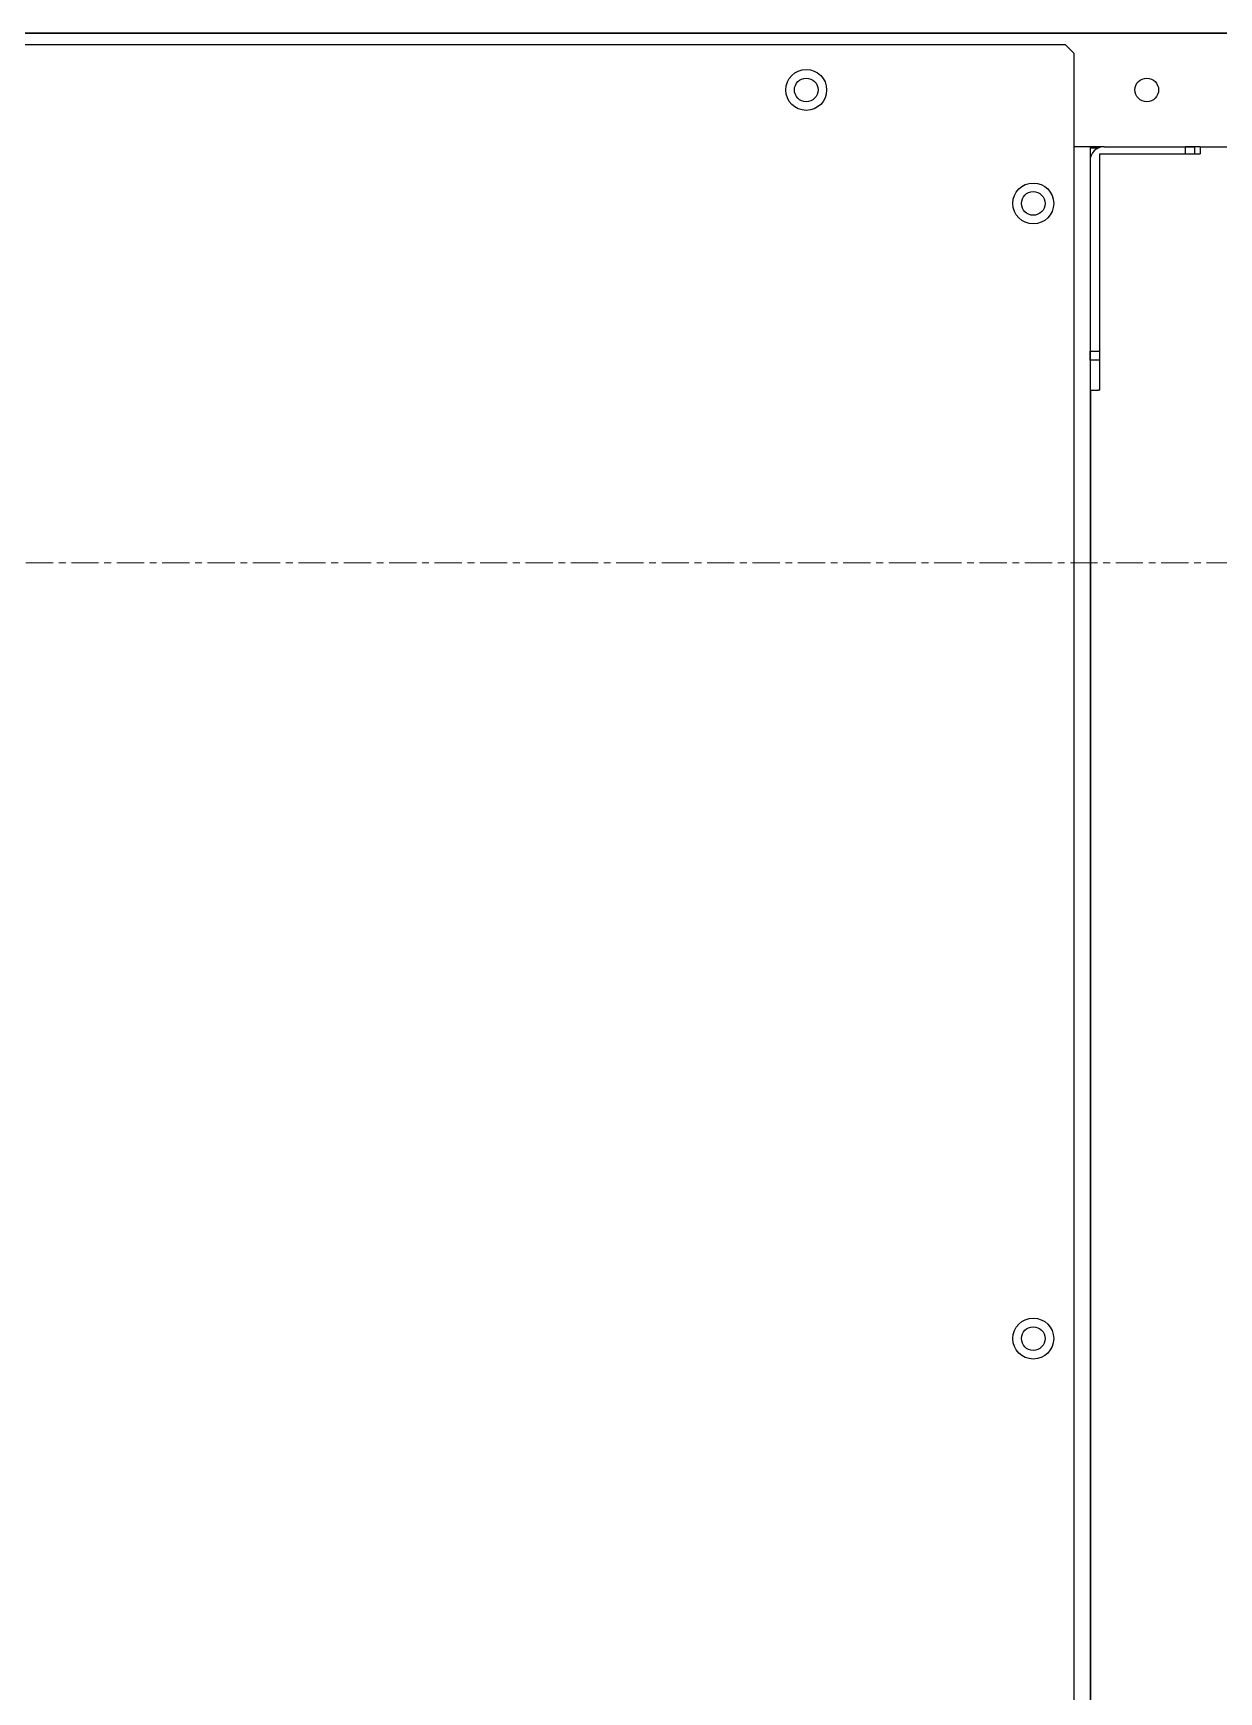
# Model space of a CAD drawing. Header units: millimetres. Extents: x -18178 to 96133, y -22425 to 61598.
# Drawn here: x 42008.8 to 42269.9, y 50281.3 to 50646.6 of the extents above; entities that cross this region are included whole.
import ezdxf

# ---------------------------------------------------------------- set-up
doc = ezdxf.new("R2010")
doc.units = ezdxf.units.MM
doc.linetypes.add('Centre', pattern=[10, 6, -1.25, 1.5, -1.25])
for name, color, linetype in [('CH0002FE', 7, 'Continuous'), ('CH0550FE', 7, 'Continuous'), ('CH0800FE', 7, 'Continuous'), ('eae-bb-mım.', 7, 'Continuous'), ('EAE-UPS PANEL-VERTV.', 7, 'Continuous'), ('NEW_01_RG0989FE', 7, 'Continuous'), ('NEW_MA0015ST', 7, 'Continuous'), ('NEW_RG0043AL', 7, 'Continuous'), ('NEW_RG0140LX', 7, 'Continuous'), ('RG0029GA', 7, 'Continuous')]:
    doc.layers.add(name, color=color, linetype=linetype)
doc.layers.add('S-GRID', color=7, linetype='Continuous', lineweight=9)

# ---------------------------------------------------------------- blocks, each defined once
blk = doc.blocks.new('IL021-ARP-ZZ-XX-M3-J-A-0001_rvt-1-Busbar Distribution First Floor  Layout - Phase 1')
at = {"layer": 'S-GRID', "color": 253, "linetype": 'Centre', "lineweight": 18, "true_color": 0xaaaaaa}
blk.add_line((80163.2, 50605.98), (-5597.98, 50605.98), dxfattribs=at)
blk = doc.blocks.new('A$Ccc32f15b')
at = {"layer": 'CH0002FE', "color": 7, "linetype": 'Continuous'}
for p, q in [((133.57, 35.225), (133.65, 35.225)), ((133.57, 35.125), (133.57, 35.225)), ((133.57, 34.23), (133.57, 35.125)), ((133.65, 35.125), (133.57, 35.125)), ((135.82, 34.075), (135.82, 34.183)), ((135.92, 34.183), (135.92, 34.075)), ((133.725, 34.075), (135.82, 34.075)), ((135.92, 34.075), (135.82, 34.075))]:
    blk.add_line(p, q, dxfattribs=at)
blk.add_arc((133.725, 34.23), 0.155, 180, 270, dxfattribs=at)
at = {"layer": 'CH0550FE', "color": 7, "linetype": 'Continuous'}
for p, q in [((133.57, 34.075), (133.725, 34.075)), ((133.57, 34.075), (133.57, 33.97)), ((135.82, 34.075), (158.82, 34.075)), ((133.57, 33.97), (133.57, 33.9))]:
    blk.add_line(p, q, dxfattribs=at)
for centre in [(134.195, 33.45), (146.695, 33.45)]:
    blk.add_circle(centre, 0.13, dxfattribs=at)
at = {"layer": 'CH0800FE', "color": 7, "linetype": 'Continuous'}
for p, q in [((132.32, 42.825), (132.32, 2.825)), ((132.32, 2.825), (132.32, 42.825)), ((133.57, 35.288), (133.57, 35.125)), ((133.57, 34.23), (133.57, 34.075))]:
    blk.add_line(p, q, dxfattribs=at)
for centre in [(132.945, 34.7), (132.945, 30.95)]:
    blk.add_circle(centre, 0.13, dxfattribs=at)
at = {"layer": 'NEW_01_RG0989FE', "color": 7, "linetype": 'Continuous'}
for p, q in [((133.69, 34.075), (133.69, 34.079)), ((140.92, 34.075), (140.92, 34.083))]:
    blk.add_line(p, q, dxfattribs=at)
at = {"layer": 'NEW_MA0015ST', "color": 7, "linetype": 'Continuous'}
for p, q in [((133.57, 35.288), (133.57, 41.575)), ((133.57, 35.288), (133.65, 35.288)), ((133.65, 34.183), (133.65, 35.288)), ((136.25, 34.183), (133.65, 34.183)), ((136.25, 34.183), (136.25, 34.163)), ((136.25, 34.083), (136.25, 34.163)), ((158.39, 34.083), (136.25, 34.083))]:
    blk.add_line(p, q, dxfattribs=at)
at = {"layer": 'NEW_RG0043AL', "color": 7, "linetype": 'Continuous'}
for p, q in [((132.545, 33.9), (132.445, 33.8)), ((132.445, 1.85), (132.445, 33.8)), ((160.47, 33.9), (132.545, 33.9))]:
    blk.add_line(p, q, dxfattribs=at)
for centre in [(134.195, 33.45), (146.695, 33.45), (132.945, 30.95)]:
    blk.add_circle(centre, 0.225, dxfattribs=at)
at = {"layer": 'NEW_RG0140LX', "color": 7, "linetype": 'Continuous'}
for p, q in [((142.425, 34.075), (142.425, 34.083)), ((142.85, 34.083), (142.85, 34.075)), ((142.925, 34.083), (142.925, 34.075))]:
    blk.add_line(p, q, dxfattribs=at)
at = {"layer": 'RG0029GA', "color": 7, "linetype": 'Continuous'}
blk.add_line((133.588, 34.158), (133.588, 34.075), dxfattribs=at)
blk = doc.blocks.new('ups-panel')
at = {"layer": 'EAE-UPS PANEL-VERTV.', "xscale": 20, "yscale": 20, "zscale": 20}
blk.add_blockref('A$Ccc32f15b', (5.1, -450.03, 1985.5), dxfattribs=at)

msp = doc.modelspace()

# ---------------------------------------------------------------- block references
at = {"layer": 'eae-bb-mım.', "lineweight": 5}
msp.add_blockref('IL021-ARP-ZZ-XX-M3-J-A-0001_rvt-1-Busbar Distribution First Floor  Layout - Phase 1', (-9969.99989, -75.97871), dxfattribs=at)
at = {"layer": 'EAE-UPS PANEL-VERTV.', "rotation": 270}
msp.add_blockref('ups-panel', (42010.0646, 53298.13576), dxfattribs=at)

doc.saveas('drawing.dxf')
